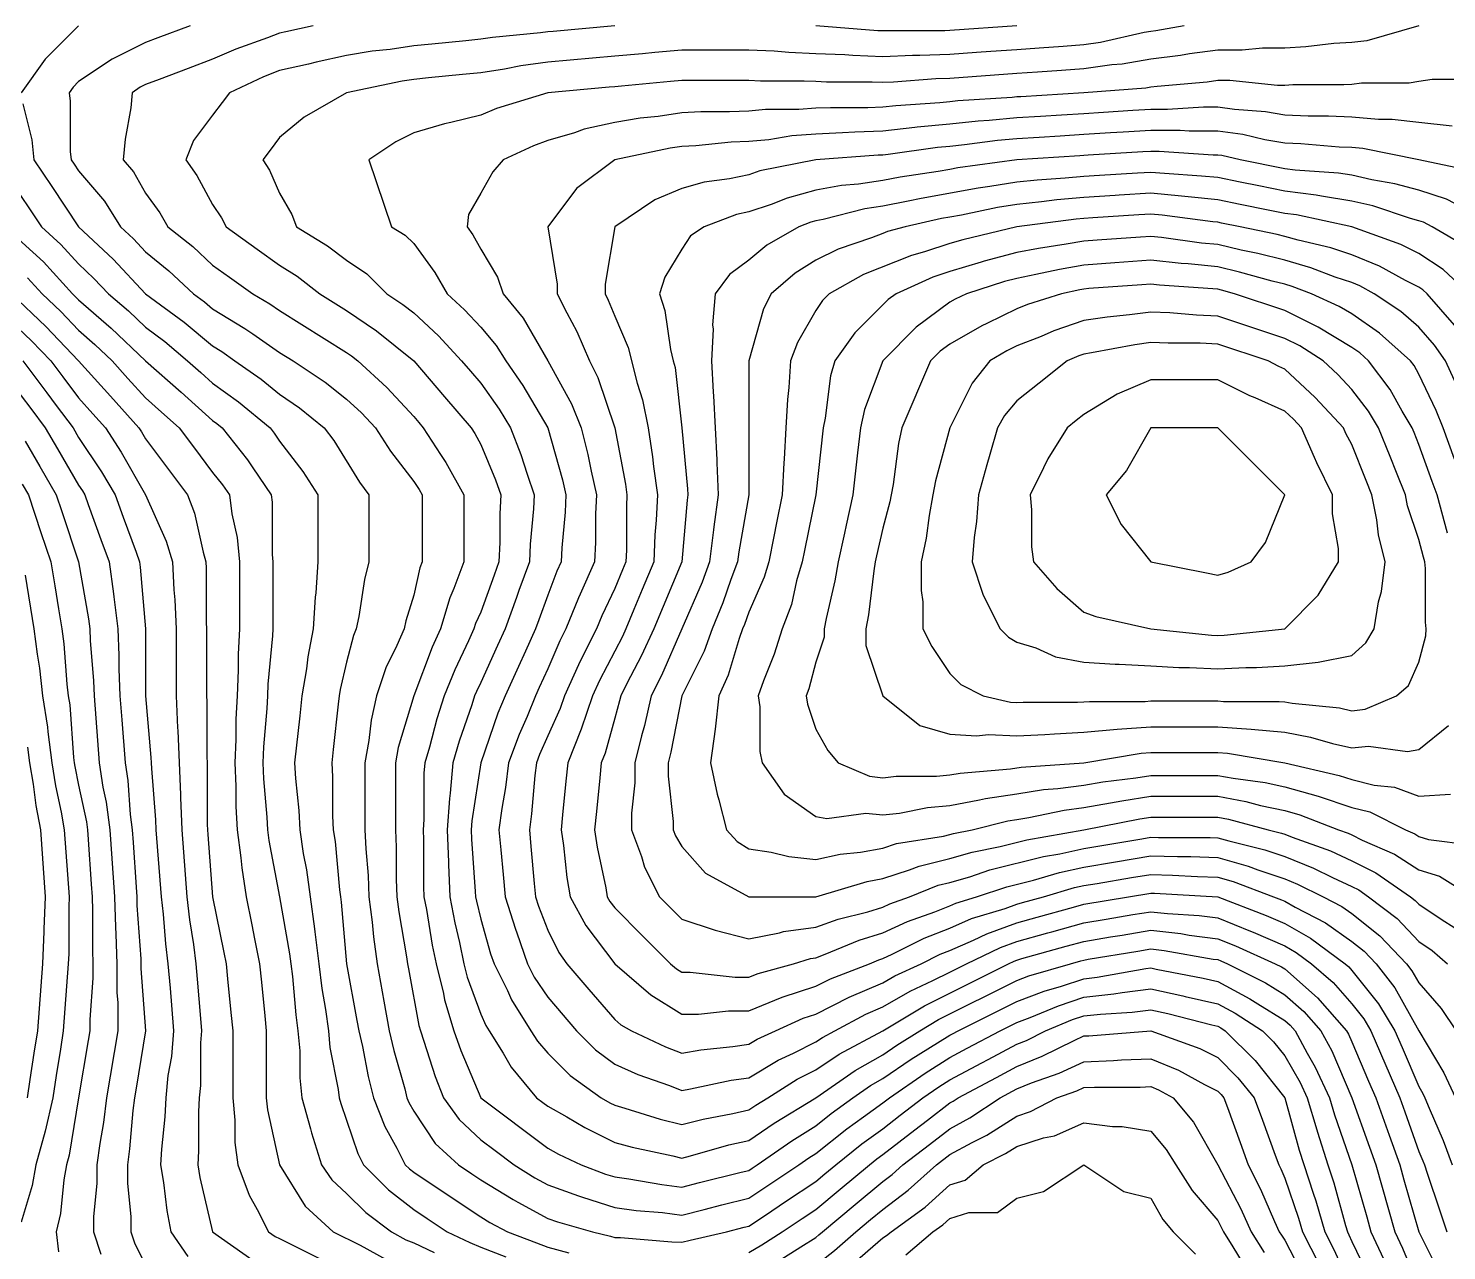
# Model space of a CAD drawing. Header units: inches. Extents: x 794995 to 811195, y 2485918 to 2508058.
# Drawn here: x 807723 to 808358, y 2498300 to 2498847 of the extents above; entities that cross this region are included whole.
import ezdxf

# ---------------------------------------------------------------- set-up
doc = ezdxf.new("R2010")
doc.units = ezdxf.units.IN
doc.header["$MEASUREMENT"] = 0
doc.layers.add('contour', color=7, linetype='Continuous')

msp = doc.modelspace()

# ---------------------------------------------------------------- linework, layer by layer
at = {"layer": 'contour'}
for points in [[(807745.16, 2498848.36), (807730.16, 2498833.36), (807719.45, 2498818.36)], [(807795.16, 2498848.36), (807780.61, 2498842.91), (807775.16, 2498840.86), (807760.16, 2498833.36), (807745.16, 2498823.36), (807742.66, 2498820.86), (807740.87, 2498818.36), (807741.41, 2498814.61), (807741.41, 2498792.11), (807741.83, 2498788.36), (807743.16, 2498786.36), (807745.16, 2498783.36), (807756.7, 2498769.9), (807763.91, 2498758.36), (807769.7, 2498752.91), (807775.16, 2498747.11), (807785.5, 2498738.71), (807796.59, 2498728.36), (807801.52, 2498724.72), (807805.16, 2498721.69), (807819.64, 2498712.84), (807823.16, 2498710.36), (807835.16, 2498702.11), (807841.16, 2498698.36), (807855.56, 2498688.76), (807865.16, 2498681.22), (807871.83, 2498675.03), (807878.02, 2498668.36), (807884.72, 2498657.93), (807895.16, 2498644.36), (807897.56, 2498640.76), (807898.91, 2498638.36), (807898.91, 2498608.36), (807897.89, 2498605.63), (807895.16, 2498593.36), (807891.63, 2498581.89), (807890.87, 2498578.36), (807887.66, 2498570.86), (807882.66, 2498560.86), (807878.49, 2498548.36), (807876.07, 2498537.45), (807875.16, 2498528.36), (807873.34, 2498518.36), (807873.34, 2498488.36), (807873.73, 2498479.79), (807874.76, 2498467.96), (807875.16, 2498458.36), (807876.59, 2498446.93), (807877.16, 2498440.36), (807878.79, 2498428.36), (807881.83, 2498411.7), (807884.25, 2498398.36), (807886.27, 2498389.47), (807891.16, 2498372.36), (807892.16, 2498368.36), (807893.02, 2498366.22), (807895.16, 2498362.36), (807904.76, 2498347.96), (807915.16, 2498338.36), (807921.16, 2498334.36), (807925.16, 2498331.69), (807939.64, 2498322.84), (807941.83, 2498321.7), (807955.16, 2498314.36), (807959.6, 2498312.81), (807975.16, 2498308.36), (807983.22, 2498306.43), (807985.16, 2498305.86), (807987.77, 2498305.75), (808010.71, 2498303.92), (808015.16, 2498303.75), (808018.91, 2498304.61), (808035.16, 2498308.36), (808043.16, 2498310.36), (808045.16, 2498310.86), (808052.66, 2498315.86), (808061.66, 2498321.86), (808075.16, 2498330.86), (808079.25, 2498334.27), (808084.16, 2498338.36), (808095.83, 2498347.69), (808105.16, 2498354.51), (808112.98, 2498360.54), (808123.16, 2498368.36), (808130.26, 2498373.26), (808135.16, 2498376.36), (808149.51, 2498384.01), (808152.3, 2498385.5), (808165.16, 2498392.36), (808169.45, 2498394.08), (808178.02, 2498398.36), (808190.16, 2498403.36), (808195.16, 2498405.03), (808202.66, 2498405.86), (808216.83, 2498406.69), (808225.16, 2498407.74), (808232.85, 2498406.05), (808252.55, 2498400.97), (808255.16, 2498400.36), (808256.46, 2498399.67), (808258.49, 2498398.36), (808271.83, 2498385.03), (808285.16, 2498368.36), (808291.64, 2498344.85), (808297.79, 2498325.73), (808299.01, 2498322.21), (808303.16, 2498308.36), (808307.16, 2498300.36), (808315.16, 2498282.65)], [(807850.16, 2498848.36), (807837.89, 2498845.63), (807835.16, 2498845.03), (807829.7, 2498842.91), (807815.59, 2498837.93), (807805.16, 2498833.36), (807794.25, 2498829.27), (807781.16, 2498824.36), (807775.16, 2498822.11), (807772.66, 2498820.86), (807769.16, 2498818.36), (807768.49, 2498811.69), (807765.93, 2498797.59), (807765.16, 2498788.36), (807769.7, 2498782.91), (807775.16, 2498773.36), (807781.47, 2498764.68), (807785.16, 2498758.36), (807796.27, 2498749.47), (807805.16, 2498741.22), (807812.66, 2498735.86), (807823.16, 2498728.36), (807830.71, 2498723.92), (807835.16, 2498720.86), (807855.16, 2498708.36), (807865.16, 2498702.11), (807867.38, 2498700.58), (807870.16, 2498698.36), (807883.16, 2498686.36), (807895.16, 2498673.36), (807897.47, 2498670.67), (807899.45, 2498668.36), (807907.16, 2498656.36), (807909.56, 2498652.76), (807917.66, 2498638.36), (807917.66, 2498608.36), (807913.16, 2498596.36), (807911.31, 2498592.21), (807907.16, 2498578.36), (807903.44, 2498570.09), (807895.16, 2498548.36), (807888.24, 2498525.28), (807886.98, 2498518.36), (807886.98, 2498488.36), (807887.33, 2498480.54), (807887.33, 2498466.19), (807887.66, 2498458.36), (807888.49, 2498451.69), (807892, 2498431.52), (807892.43, 2498428.36), (807892.85, 2498426.05), (807897.47, 2498400.67), (807898.16, 2498398.36), (807899.77, 2498393.75), (807904.76, 2498377.96), (807908.49, 2498368.36), (807915.48, 2498358.68), (807925.16, 2498349.61), (807931.59, 2498344.79), (807940.16, 2498338.36), (807949.35, 2498332.56), (807955.16, 2498329.36), (807969.01, 2498324.51), (807970.68, 2498323.88), (807985.16, 2498319.27), (807994.76, 2498317.96), (808006.59, 2498316.93), (808015.16, 2498315.86), (808025.16, 2498318.36), (808033.16, 2498320.36), (808045.16, 2498323.36), (808054.16, 2498329.36), (808067.66, 2498338.36), (808072.08, 2498341.44), (808075.16, 2498343.36), (808089.11, 2498354.41), (808096.59, 2498359.79), (808105.16, 2498366.05), (808108.16, 2498368.36), (808124.14, 2498379.38), (808135.16, 2498386.36), (808142.98, 2498390.54), (808157.66, 2498398.36), (808165.16, 2498402.11), (808171.16, 2498404.36), (808183.91, 2498409.61), (808195.16, 2498413.36), (808208.66, 2498414.86), (808212.3, 2498415.5), (808225.16, 2498417.11), (808239.56, 2498413.96), (808240.56, 2498413.77), (808255.16, 2498410.36), (808262.98, 2498406.19), (808275.16, 2498398.36), (808280.16, 2498393.36), (808285.16, 2498387.11), (808291.98, 2498375.18), (808295.16, 2498368.36), (808299.44, 2498354.08), (808299.75, 2498352.96), (808304.45, 2498338.36), (808307.05, 2498330.25), (808312.3, 2498311.22), (808313.16, 2498308.36), (808313.83, 2498307.03), (808315.16, 2498304.08), (808323.53, 2498286.73)], [(807985.16, 2498848.36), (807957.66, 2498845.86), (807955.16, 2498845.63), (807952, 2498845.2), (807930.38, 2498843.14), (807925.16, 2498842.36), (807918.49, 2498841.69), (807903.34, 2498840.18), (807895.16, 2498839.36), (807884.57, 2498837.77), (807876.59, 2498836.93), (807865.16, 2498835.03), (807851.52, 2498832), (807848.02, 2498831.22), (807835.16, 2498828.36), (807827.96, 2498825.56), (807812.66, 2498818.36), (807809.45, 2498814.08), (807805.16, 2498808.36), (807796.59, 2498796.93), (807793.16, 2498788.36), (807798.1, 2498781.3), (807805.16, 2498768.36), (807809.16, 2498762.36), (807811.16, 2498758.36), (807825.16, 2498748.36), (807835.16, 2498741.22), (807842.98, 2498736.19), (807853.16, 2498728.36), (807865.16, 2498720.86), (807878.49, 2498711.7), (807895.16, 2498698.36), (807909.01, 2498682.21), (807920.87, 2498668.36), (807922.55, 2498665.75), (807925.16, 2498660.86), (807931.83, 2498645.03), (807934.16, 2498638.36), (807933.73, 2498629.79), (807933.73, 2498616.93), (807933.34, 2498608.36), (807931.16, 2498602.36), (807925.16, 2498585.86), (807922.85, 2498580.67), (807922.16, 2498578.36), (807919.7, 2498572.91), (807913.55, 2498559.97), (807908.79, 2498548.36), (807905.5, 2498538.02), (807902.22, 2498525.42), (807900.16, 2498518.36), (807899.77, 2498513.75), (807899.77, 2498492.98), (807899.45, 2498488.36), (807899.6, 2498483.92), (807899.6, 2498462.81), (807899.77, 2498458.36), (807900.87, 2498452.65), (807903.44, 2498436.64), (807905.16, 2498428.36), (807908.49, 2498415.03), (807909.01, 2498412.21), (807913.16, 2498398.36), (807916.27, 2498389.47), (807925.16, 2498368.36), (807955.16, 2498345.86), (807959.96, 2498343.16), (807970.16, 2498338.36), (807981.02, 2498334.22), (807985.16, 2498332.91), (807991.47, 2498332.05), (808006.27, 2498329.47), (808015.16, 2498328.36), (808023.16, 2498330.36), (808041.83, 2498335.03), (808045.16, 2498335.86), (808046.66, 2498336.86), (808048.91, 2498338.36), (808064.39, 2498349.13), (808075.16, 2498355.86), (808082.14, 2498361.38), (808091.83, 2498368.36), (808099.7, 2498373.82), (808105.16, 2498376.93), (808117.92, 2498385.6), (808129.7, 2498392.91), (808135.16, 2498396.36), (808136.46, 2498397.06), (808138.91, 2498398.36), (808165.16, 2498411.49), (808177.43, 2498416.09), (808185.16, 2498418.36), (808195.16, 2498421.69), (808201.16, 2498422.36), (808223.02, 2498426.22), (808225.16, 2498426.49), (808227.56, 2498425.96), (808248.67, 2498421.87), (808255.16, 2498420.36), (808269.51, 2498412.71), (808273.16, 2498410.36), (808285.16, 2498402.98), (808287.61, 2498400.81), (808289.77, 2498398.36), (808295.16, 2498388.36), (808298.79, 2498382), (808305.16, 2498368.36), (808307.47, 2498360.67), (808315.16, 2498338.36), (808321.83, 2498315.03), (808323.73, 2498308.36), (808330.53, 2498293.73)], [(808240.16, 2498848.36), (808227.38, 2498846.14), (808225.16, 2498845.86), (808222.16, 2498845.36), (808202.66, 2498840.86), (808195.16, 2498839.79), (808185.93, 2498839.13), (808175.16, 2498838.36), (808165.16, 2498837.65), (808153.62, 2498836.82), (808147.16, 2498836.36), (808135.16, 2498835.5), (808121.83, 2498835.03), (808118.49, 2498835.03), (808105.16, 2498834.51), (808091.83, 2498835.03), (808088.2, 2498835.32), (808075.16, 2498835.86), (808063.16, 2498836.36), (808056.59, 2498836.93), (808045.16, 2498837.45), (808015.16, 2498837.45), (808003.16, 2498836.36), (807997.66, 2498835.86), (807985.16, 2498834.72), (807955.16, 2498832), (807943.16, 2498830.36), (807935.75, 2498828.95), (807925.16, 2498827.36), (807916.98, 2498826.54), (807901.83, 2498825.03), (807895.16, 2498824.36), (807889.94, 2498823.58), (807865.16, 2498818.36), (807846.07, 2498807.45), (807835.16, 2498798.36), (807830.87, 2498792.65), (807827.66, 2498788.36), (807830.54, 2498783.75), (807835.16, 2498773.36), (807840.61, 2498763.82), (807842.66, 2498758.36), (807856.59, 2498749.79), (807865.16, 2498743.36), (807874.16, 2498737.36), (807883.16, 2498728.36), (807890.36, 2498723.56), (807895.16, 2498719.79), (807906.27, 2498709.47), (807916.59, 2498698.36), (807920.54, 2498693.75), (807925.16, 2498688.36), (807933.44, 2498676.64), (807938.49, 2498668.36), (807943.16, 2498656.36), (807945.93, 2498647.59), (807949.16, 2498638.36), (807948.84, 2498632.05), (807947.33, 2498616.19), (807946.98, 2498608.36), (807942.3, 2498595.5), (807941.16, 2498592.36), (807936.07, 2498578.36), (807932.66, 2498570.86), (807925.16, 2498554.36), (807923.22, 2498550.3), (807922.43, 2498548.36), (807921.16, 2498544.36), (807915.48, 2498528.04), (807912.66, 2498518.36), (807911.52, 2498504.72), (807911.16, 2498502.36), (807910.16, 2498488.36), (807910.68, 2498473.88), (807910.76, 2498472.76), (807911.31, 2498458.36), (807913.55, 2498446.75), (807915.69, 2498437.84), (807917.66, 2498428.36), (807919.16, 2498422.36), (807925.16, 2498405.86), (807927.47, 2498400.67), (807928.91, 2498398.36), (807935.16, 2498388.36), (807938.79, 2498382), (807950.16, 2498368.36), (807953.02, 2498366.22), (807955.16, 2498364.61), (807963.73, 2498359.79), (807971.83, 2498355.03), (807985.16, 2498348.36), (807992.98, 2498346.19), (808011.16, 2498342.36), (808015.16, 2498341.36), (808019.16, 2498342.36), (808036.27, 2498347.25), (808045.16, 2498349.27), (808056.51, 2498357.01), (808075.16, 2498368.36), (808092.89, 2498380.63), (808105.16, 2498387.65), (808111.54, 2498391.98), (808121.83, 2498398.36), (808130.16, 2498403.36), (808165.16, 2498420.86), (808170.61, 2498422.91), (808189.16, 2498428.36), (808193.86, 2498429.67), (808195.16, 2498430.03), (808197.16, 2498430.36), (808219.44, 2498434.08), (808225.16, 2498435.03), (808231.16, 2498434.36), (808253.02, 2498430.5), (808255.16, 2498430.24), (808256.49, 2498429.69), (808259.45, 2498428.36), (808276.59, 2498419.79), (808285.16, 2498414.51), (808293.73, 2498406.93), (808301.31, 2498398.36), (808306.16, 2498389.36), (808315.16, 2498368.36), (808323.05, 2498346.26), (808325.87, 2498338.36), (808334.45, 2498308.36), (808337.84, 2498301.04), (808345.16, 2498283.36)], [(808345.16, 2498848.36), (808321.83, 2498841.69), (808315.16, 2498840.86), (808307.16, 2498840.36), (808294.63, 2498838.89), (808285.16, 2498838.36), (808275.16, 2498838.36), (808266.07, 2498837.45), (808255.16, 2498837.45), (808242.53, 2498835.73), (808238.49, 2498835.03), (808225.16, 2498833.36), (808212.3, 2498831.22), (808207.66, 2498830.86), (808195.16, 2498829.08), (808185.16, 2498828.36), (808174.39, 2498827.59), (808165.16, 2498826.93), (808135.16, 2498824.79), (808128.95, 2498824.57), (808109.96, 2498823.16), (808105.16, 2498822.98), (808100.36, 2498823.16), (808079.96, 2498823.16), (808075.16, 2498823.36), (808069.94, 2498823.58), (808050.38, 2498823.58), (808045.16, 2498823.82), (808015.16, 2498823.82), (808010.16, 2498823.36), (807988.16, 2498821.36), (807985.16, 2498821.09), (807982.66, 2498820.86), (807955.16, 2498818.36), (807932.22, 2498811.3), (807925.16, 2498808.36), (807911.83, 2498805.03), (807909.01, 2498804.51), (807895.16, 2498800.36), (807887.16, 2498796.36), (807875.16, 2498788.36), (807885.16, 2498758.36), (807891.41, 2498754.61), (807895.16, 2498750.86), (807904.63, 2498737.84), (807910.16, 2498728.36), (807917.96, 2498721.16), (807925.16, 2498713.36), (807932.08, 2498705.28), (807936.41, 2498698.36), (807944.05, 2498687.25), (807955.16, 2498668.36), (807961.83, 2498645.03), (807963.34, 2498638.36), (807962.98, 2498630.54), (807961.47, 2498614.68), (807961.16, 2498608.36), (807959.3, 2498604.22), (807955.16, 2498593.36), (807951.16, 2498582.36), (807949.7, 2498578.36), (807945.16, 2498568.36), (807942.03, 2498561.49), (807936.07, 2498548.36), (807932.9, 2498540.62), (807925.16, 2498518.36), (807921.16, 2498492.36), (807920.87, 2498488.36), (807921.02, 2498484.22), (807922.76, 2498460.76), (807922.85, 2498458.36), (807923.22, 2498456.43), (807925.16, 2498448.36), (807929.6, 2498432.81), (807931.16, 2498428.36), (807937.16, 2498416.36), (807939.01, 2498412.21), (807947.66, 2498398.36), (807950.54, 2498393.75), (807955.16, 2498388.36), (807965.16, 2498378.36), (807979.16, 2498368.36), (807982.94, 2498366.14), (807985.16, 2498365.03), (807989.77, 2498363.75), (808005.56, 2498358.76), (808015.16, 2498356.36), (808024.76, 2498358.76), (808038.1, 2498361.3), (808045.16, 2498362.91), (808048.4, 2498365.12), (808053.73, 2498368.36), (808066.83, 2498376.69), (808075.16, 2498380.86), (808085.66, 2498387.86), (808105.16, 2498398.36), (808123.91, 2498409.61), (808135.16, 2498415.24), (808161.41, 2498428.36), (808163.93, 2498429.59), (808165.16, 2498430.03), (808167.47, 2498430.67), (808187.33, 2498436.19), (808195.16, 2498438.36), (808207.16, 2498440.36), (808212.3, 2498441.22), (808225.16, 2498443.36), (808238.66, 2498441.86), (808242.3, 2498441.22), (808255.16, 2498439.61), (808263.16, 2498436.36), (808280.87, 2498428.36), (808283.73, 2498426.93), (808285.16, 2498426.05), (808299.85, 2498413.06), (808312.85, 2498398.36), (808313.66, 2498396.86), (808315.16, 2498393.36), (808322.66, 2498375.86), (808325.87, 2498368.36), (808331.83, 2498351.7), (808336.59, 2498338.36), (808338.49, 2498331.69), (808345.16, 2498308.36), (808355.16, 2498288.36)], [(808165.16, 2498848.36), (808135.16, 2498846.22), (808132.94, 2498846.14), (808107.38, 2498846.14), (808105.16, 2498846.05), (808102.94, 2498846.14), (808075.16, 2498848.36)], [(808369.16, 2498824.36), (808351.16, 2498824.36), (808345.16, 2498823.36), (808340.87, 2498822.65), (808319.45, 2498822.65), (808315.16, 2498822.11), (808311.63, 2498821.89), (808288.69, 2498821.89), (808285.16, 2498821.69), (808281.83, 2498821.69), (808260.61, 2498823.82), (808255.16, 2498823.82), (808250.36, 2498823.16), (808228.02, 2498821.22), (808225.16, 2498820.86), (808223.02, 2498820.5), (808195.16, 2498818.36), (808166.92, 2498816.6), (808165.16, 2498816.49), (808163.09, 2498816.29), (808138.8, 2498814.72), (808135.16, 2498814.36), (808130.71, 2498813.92), (808110.97, 2498812.56), (808105.16, 2498811.93), (808098.49, 2498811.69), (808081.83, 2498811.69), (808075.16, 2498811.44), (808067.66, 2498810.86), (808052.66, 2498810.86), (808045.16, 2498810.18), (808036.59, 2498809.79), (808023.73, 2498809.79), (808015.16, 2498809.36), (808004.57, 2498807.77), (807996.59, 2498806.93), (807985.16, 2498805.03), (807971.52, 2498802), (807967.16, 2498800.36), (807955.16, 2498796.93), (807948.84, 2498794.68), (807935.16, 2498788.36), (807930.61, 2498782.91), (807925.16, 2498773.36), (807919.7, 2498763.82), (807919.16, 2498758.36), (807921.63, 2498754.83), (807925.16, 2498748.36), (807932.66, 2498735.86), (807935.16, 2498728.36), (807944.25, 2498717.45), (807955.16, 2498698.36), (807965.87, 2498679.08), (807970.16, 2498668.36), (807973.16, 2498656.36), (807974.57, 2498648.95), (807976.98, 2498638.36), (807976.59, 2498629.79), (807976.59, 2498616.93), (807976.16, 2498608.36), (807969.64, 2498593.88), (807969.01, 2498592.21), (807963.34, 2498578.36), (807960.61, 2498572.91), (807955.16, 2498560.36), (807951.41, 2498552.11), (807949.7, 2498548.36), (807945.93, 2498539.13), (807942.43, 2498531.09), (807937.66, 2498518.36), (807936.27, 2498507.25), (807934.63, 2498497.84), (807933.34, 2498488.36), (807934.16, 2498479.36), (807935.16, 2498468.36), (807936.07, 2498458.36), (807940.68, 2498443.88), (807941.31, 2498442.21), (807946.16, 2498428.36), (807949.16, 2498422.36), (807955.16, 2498413.36), (807968.02, 2498398.36), (807976.59, 2498389.79), (807985.16, 2498383.36), (807995.59, 2498378.8), (808009.7, 2498373.82), (808015.16, 2498371.69), (808019.16, 2498372.36), (808037.33, 2498376.19), (808045.16, 2498377.36), (808058.28, 2498385.24), (808065.16, 2498388.36), (808075.16, 2498393.36), (808078.16, 2498395.36), (808083.73, 2498398.36), (808097.66, 2498405.86), (808105.16, 2498409.08), (808117.43, 2498416.09), (808127.66, 2498420.86), (808135.16, 2498424.61), (808142.66, 2498428.36), (808157.81, 2498435.71), (808165.16, 2498438.36), (808179.01, 2498442.21), (808180.81, 2498442.71), (808195.16, 2498446.69), (808205.16, 2498448.36), (808217.16, 2498450.36), (808225.16, 2498451.69), (808232.66, 2498450.86), (808246.83, 2498450.03), (808255.16, 2498448.99), (808269.83, 2498443.03), (808271.04, 2498442.48), (808285.16, 2498436.36), (808290.27, 2498433.47), (808297.16, 2498428.36), (808306.79, 2498419.99), (808315.16, 2498410.36), (808320.49, 2498403.69), (808323.73, 2498398.36), (808336.59, 2498368.36), (808338.84, 2498362.05), (808345.16, 2498344.36), (808346.98, 2498340.18), (808347.66, 2498338.36), (808348.91, 2498334.61), (808354.53, 2498317.74), (808357.66, 2498308.36)], [(807720.16, 2498813.36), (807724.16, 2498797.36), (807725.16, 2498788.36), (807733.16, 2498776.36), (807745.16, 2498758.36), (807760.61, 2498743.82), (807775.16, 2498728.36), (807792.43, 2498715.63), (807805.16, 2498705.03), (807809.3, 2498702.5), (807815.16, 2498698.36), (807826.88, 2498690.09), (807835.16, 2498683.36), (807844.05, 2498677.25), (807855.16, 2498668.36), (807859.44, 2498662.65), (807870.87, 2498644.08), (807875.16, 2498638.36), (807875.16, 2498608.36), (807873.16, 2498600.36), (807870.61, 2498583.82), (807869.45, 2498578.36), (807868.16, 2498575.36), (807865.16, 2498563.36), (807862.3, 2498551.22), (807861.83, 2498548.36), (807861.41, 2498544.61), (807859.16, 2498524.36), (807858.49, 2498518.36), (807858.84, 2498512.05), (807858.84, 2498494.68), (807859.16, 2498488.36), (807859.94, 2498483.14), (807862, 2498461.52), (807862.43, 2498458.36), (807862.76, 2498455.96), (807865.16, 2498428.36), (807869.77, 2498402.98), (807870.61, 2498398.36), (807872.22, 2498391.3), (807874.76, 2498377.96), (807877.16, 2498368.36), (807882.3, 2498355.5), (807887.66, 2498345.86), (807891.41, 2498338.36), (807893.28, 2498336.49), (807895.16, 2498335.03), (807905.16, 2498328.36), (807925.16, 2498315.03), (807929.3, 2498312.5), (807937.16, 2498308.36), (807950.16, 2498303.36), (807955.16, 2498301.44), (807964.63, 2498298.89)], [(808360.16, 2498803.36), (808345.16, 2498805.03), (808333.16, 2498806.36), (808327.16, 2498806.36), (808315.16, 2498807.45), (808304.72, 2498807.93), (808295.59, 2498807.93), (808285.16, 2498808.36), (808276.59, 2498809.79), (808262.66, 2498810.86), (808255.16, 2498811.93), (808248.73, 2498811.93), (808232.66, 2498810.86), (808225.16, 2498810.86), (808217.16, 2498810.36), (808203.98, 2498809.54), (808195.16, 2498808.99), (808185.16, 2498808.36), (808175.75, 2498807.77), (808165.16, 2498807.11), (808152.74, 2498805.95), (808147.89, 2498805.63), (808135.16, 2498804.36), (808120.61, 2498802.91), (808119.56, 2498802.76), (808105.16, 2498801.22), (808092.74, 2498800.77), (808087.16, 2498800.36), (808075.16, 2498799.9), (808064.45, 2498799.08), (808054.16, 2498797.36), (808045.16, 2498796.54), (808037.33, 2498796.19), (808021.47, 2498794.68), (808015.16, 2498794.36), (808009.94, 2498793.58), (807985.16, 2498788.36), (807968.02, 2498775.5), (807955.16, 2498758.36), (807959.45, 2498732.65), (807959.45, 2498728.36), (807963.73, 2498719.79), (807968.2, 2498711.4), (807973.91, 2498698.36), (807977.66, 2498690.86), (807985.16, 2498668.36), (807989.96, 2498643.16), (807990.61, 2498638.36), (807990.38, 2498633.14), (807990.38, 2498613.58), (807990.16, 2498608.36), (807988.69, 2498604.83), (807985.16, 2498596.36), (807979.35, 2498584.17), (807976.98, 2498578.36), (807969.7, 2498563.82), (807969.01, 2498562.21), (807962.66, 2498548.36), (807960.78, 2498542.74), (807955.16, 2498530.36), (807951.52, 2498522), (807950.16, 2498518.36), (807949.44, 2498512.65), (807947.96, 2498495.56), (807946.98, 2498488.36), (807947.66, 2498480.86), (807949.16, 2498464.36), (807949.7, 2498458.36), (807951.02, 2498454.22), (807955.16, 2498443.36), (807960.16, 2498433.36), (807963.73, 2498428.36), (807973.62, 2498416.82), (807985.16, 2498403.36), (807987.89, 2498401.09), (807992.66, 2498398.36), (808007.96, 2498391.16), (808015.16, 2498388.36), (808023.73, 2498389.79), (808038.1, 2498391.3), (808045.16, 2498392.36), (808048.91, 2498394.61), (808057.16, 2498398.36), (808069.53, 2498403.99), (808075.16, 2498405.86), (808090.16, 2498413.36), (808105.16, 2498419.79), (808110.61, 2498422.91), (808122.3, 2498428.36), (808130.87, 2498432.65), (808135.16, 2498434.36), (808145.75, 2498438.95), (808151.69, 2498441.83), (808165.16, 2498446.69), (808174.29, 2498449.23), (808190.54, 2498453.75), (808195.16, 2498455.03), (808215.16, 2498458.36), (808225.16, 2498460.03), (808226.78, 2498459.98), (808255.16, 2498458.36), (808276.79, 2498449.99), (808285.16, 2498446.36), (808296.65, 2498439.85), (808312.16, 2498428.36), (808313.76, 2498426.97), (808315.16, 2498425.36), (808327.16, 2498410.36), (808334.45, 2498398.36), (808337.66, 2498390.86), (808345.16, 2498373.36), (808347.03, 2498370.24), (808347.89, 2498368.36), (808349.77, 2498363.75), (808356.07, 2498349.27), (808360.16, 2498338.36)], [(808369.94, 2498783.14), (808345.16, 2498788.36), (808320.16, 2498793.36), (808315.16, 2498793.82), (808309.44, 2498794.08), (808292.36, 2498795.56), (808285.16, 2498795.86), (808276.16, 2498797.36), (808266.41, 2498799.61), (808255.16, 2498801.22), (808242.3, 2498801.22), (808238.28, 2498801.49), (808225.16, 2498801.49), (808212.81, 2498800.71), (808207.16, 2498800.36), (808195.16, 2498799.61), (808184.57, 2498798.95), (808175.16, 2498798.36), (808165.16, 2498797.74), (808156.59, 2498796.93), (808141.83, 2498795.03), (808135.16, 2498794.36), (808129.7, 2498793.82), (808107.56, 2498790.76), (808105.16, 2498790.5), (808103.09, 2498790.43), (808075.16, 2498788.36), (808050.16, 2498783.36), (808045.16, 2498781.69), (808036.59, 2498779.79), (808025.16, 2498778.36), (808015.16, 2498775.5), (808003.16, 2498770.36), (807985.16, 2498758.36), (807980.87, 2498732.65), (807980.87, 2498728.36), (807982.3, 2498725.5), (807985.16, 2498718.36), (807991.16, 2498704.36), (807995.16, 2498688.36), (807997.66, 2498680.86), (808000.16, 2498668.36), (808002.12, 2498655.32), (808002.53, 2498650.99), (808004.25, 2498638.36), (808003.73, 2498626.93), (808003.16, 2498620.36), (808002.66, 2498608.36), (807997.51, 2498596.01), (807993.73, 2498586.93), (807990.16, 2498578.36), (807988.59, 2498574.93), (807985.16, 2498568.36), (807978.3, 2498555.22), (807975.16, 2498548.36), (807970.16, 2498533.36), (807964.16, 2498518.36), (807963.34, 2498510.18), (807961.83, 2498495.03), (807961.16, 2498488.36), (807962.22, 2498481.3), (807963.73, 2498466.93), (807965.16, 2498458.36), (807972.3, 2498445.5), (807985.16, 2498428.36), (808001.31, 2498414.51), (808015.16, 2498405.86), (808022.66, 2498405.86), (808036.16, 2498407.36), (808045.16, 2498407.36), (808060.16, 2498413.36), (808075.16, 2498418.36), (808081.83, 2498421.69), (808099.16, 2498428.36), (808103.39, 2498430.13), (808105.16, 2498430.67), (808109.45, 2498432.65), (808123.73, 2498439.79), (808135.16, 2498444.36), (808144.93, 2498448.59), (808159.94, 2498453.14), (808165.16, 2498455.03), (808167.77, 2498455.75), (808177.16, 2498458.36), (808191.07, 2498462.45), (808195.16, 2498463.36), (808201.16, 2498464.36), (808216.59, 2498466.93), (808225.16, 2498468.36), (808234.89, 2498468.09), (808246.07, 2498467.45), (808255.16, 2498467.19), (808261.98, 2498465.18), (808280.16, 2498458.36), (808283.76, 2498456.97), (808285.16, 2498456.36), (808289.77, 2498453.75), (808303.45, 2498446.65), (808315.16, 2498438.36), (808320.74, 2498433.94), (808326.07, 2498428.36), (808334.39, 2498417.59), (808345.16, 2498398.36), (808356.41, 2498379.61), (808361.52, 2498368.36)], [(808368.49, 2498765.03), (808357.57, 2498770.77), (808345.16, 2498774.72), (808334.45, 2498777.65), (808324.16, 2498779.36), (808315.16, 2498781.44), (808309.16, 2498782.36), (808289.77, 2498783.75), (808285.16, 2498784.36), (808265.16, 2498788.36), (808257.03, 2498790.24), (808255.16, 2498790.5), (808253.02, 2498790.5), (808228.91, 2498792.11), (808225.16, 2498792.11), (808221.63, 2498791.89), (808197.16, 2498790.36), (808195.16, 2498790.24), (808193.39, 2498790.13), (808165.16, 2498788.36), (808138.8, 2498784.72), (808135.16, 2498784.08), (808129.94, 2498783.14), (808112.9, 2498780.62), (808105.16, 2498779.13), (808094.25, 2498777.45), (808086.7, 2498776.82), (808075.16, 2498774.72), (808062.3, 2498771.22), (808055.16, 2498768.36), (808045.16, 2498765.03), (808039.7, 2498763.82), (808025.16, 2498758.36), (808019.16, 2498754.36), (808015.16, 2498748.36), (808007.66, 2498735.86), (808005.16, 2498728.36), (808007.66, 2498720.86), (808010.16, 2498703.36), (808011.41, 2498698.36), (808012.16, 2498695.36), (808015.16, 2498668.36), (808017.77, 2498640.97), (808017.89, 2498638.36), (808017.56, 2498635.96), (808015.16, 2498608.36), (808002.66, 2498578.36), (807997.16, 2498566.36), (807990.61, 2498553.82), (807987.89, 2498548.36), (807987.38, 2498546.14), (807985.16, 2498538.36), (807980.87, 2498522.65), (807979.16, 2498518.36), (807978.49, 2498511.69), (807976.98, 2498496.54), (807976.16, 2498488.36), (807977.33, 2498480.54), (807981.16, 2498462.36), (807981.83, 2498458.36), (807983.02, 2498456.22), (807985.16, 2498453.36), (807997.66, 2498440.86), (808010.16, 2498428.36), (808012.85, 2498426.05), (808015.16, 2498424.61), (808018.91, 2498424.61), (808039.16, 2498422.36), (808045.16, 2498422.36), (808049.45, 2498424.08), (808065.16, 2498428.36), (808072.76, 2498430.76), (808075.16, 2498431.09), (808079.45, 2498432.65), (808094.57, 2498438.95), (808105.16, 2498442.21), (808116.21, 2498447.31), (808128.49, 2498451.69), (808135.16, 2498454.36), (808137.95, 2498455.57), (808147.16, 2498458.36), (808160.66, 2498462.86), (808172.66, 2498465.86), (808184.25, 2498469.27), (808195.16, 2498471.7), (808209.44, 2498474.08), (808225.16, 2498476.69), (808237.16, 2498476.36), (808243.16, 2498476.36), (808255.16, 2498476.01), (808268.79, 2498472), (808273.16, 2498470.36), (808285.16, 2498466.36), (808290.87, 2498464.08), (808302.3, 2498458.36), (808310.77, 2498453.97), (808315.16, 2498450.86), (808327.72, 2498440.92), (808339.7, 2498428.36), (808342.08, 2498425.28), (808345.16, 2498419.79), (808355.16, 2498408.36), (808361.83, 2498398.36)], [(808366.27, 2498749.47), (808351.16, 2498758.36), (808347.23, 2498760.43), (808345.16, 2498761.09), (808341.41, 2498762.11), (808324.53, 2498767.74), (808315.16, 2498769.9), (808301.52, 2498772), (808299.28, 2498772.48), (808285.16, 2498774.36), (808273.49, 2498776.69), (808265.16, 2498778.36), (808255.16, 2498780.36), (808247.89, 2498781.09), (808231.37, 2498782.15), (808225.16, 2498782.74), (808219.16, 2498782.36), (808202.22, 2498781.3), (808195.16, 2498780.86), (808186.88, 2498780.09), (808174.25, 2498779.27), (808165.16, 2498778.36), (808153.16, 2498776.36), (808147.89, 2498775.63), (808122.43, 2498771.09), (808116.59, 2498769.79), (808105.16, 2498767.59), (808097.16, 2498766.36), (808078.49, 2498761.69), (808075.16, 2498761.09), (808073.02, 2498760.5), (808067.66, 2498758.36), (808053.34, 2498750.18), (808045.16, 2498743.36), (808036.59, 2498736.93), (808030.16, 2498728.36), (808029.01, 2498714.51), (808029.28, 2498712.48), (808028.49, 2498698.36), (808029.28, 2498684.24), (808029.44, 2498682.65), (808030.87, 2498654.08), (808030.87, 2498652.65), (808031.52, 2498638.36), (808029.56, 2498623.96), (808029.44, 2498622.65), (808027.66, 2498608.36), (808024.25, 2498599.27), (808015.16, 2498578.36), (808006.07, 2498557.45), (808001.52, 2498548.36), (807998.49, 2498535.03), (807997.16, 2498530.36), (807994.16, 2498518.36), (807994.16, 2498509.36), (807992.66, 2498495.86), (807992.66, 2498488.36), (807997.16, 2498476.36), (807998.49, 2498471.7), (808005.16, 2498458.36), (808010.16, 2498453.36), (808015.16, 2498448.36), (808030.16, 2498443.36), (808045.16, 2498439.61), (808059.01, 2498442.21), (808060.76, 2498442.76), (808075.16, 2498444.72), (808085.16, 2498448.36), (808098.49, 2498451.69), (808105.16, 2498453.75), (808108.32, 2498455.2), (808117.16, 2498458.36), (808130.02, 2498463.5), (808135.16, 2498464.79), (808144.16, 2498467.36), (808153.16, 2498470.36), (808177.16, 2498476.36), (808184.45, 2498477.65), (808195.16, 2498480.03), (808202.3, 2498481.22), (808221.16, 2498484.36), (808225.16, 2498485.03), (808228.59, 2498484.93), (808251.73, 2498484.93), (808255.16, 2498484.83), (808260.16, 2498483.36), (808276.16, 2498479.36), (808285.16, 2498476.36), (808298.02, 2498471.22), (808306.59, 2498466.93), (808315.16, 2498462.98), (808318.24, 2498461.44), (808322.66, 2498458.36), (808335.43, 2498448.63), (808345.16, 2498438.36), (808351.16, 2498434.36), (808358.02, 2498428.36)], [(807715.16, 2498778.36), (807723.16, 2498766.36), (807728.49, 2498758.36), (807737.26, 2498750.47), (807745.16, 2498741.7), (807752.02, 2498735.22), (807758.49, 2498728.36), (807767.47, 2498720.67), (807775.16, 2498713.36), (807783.73, 2498706.93), (807793.91, 2498698.36), (807799.87, 2498693.07), (807805.16, 2498688.36), (807816.77, 2498679.97), (807830.87, 2498668.36), (807832.76, 2498665.96), (807835.16, 2498662.36), (807845.59, 2498648.8), (807852.3, 2498638.36), (807852.3, 2498608.36), (807851.31, 2498594.51), (807851.04, 2498592.48), (807850.16, 2498578.36), (807847.79, 2498565.73), (807847.16, 2498560.36), (807845.16, 2498548.36), (807844.16, 2498539.36), (807841.83, 2498518.36), (807842.22, 2498511.3), (807843.73, 2498496.93), (807844.16, 2498488.36), (807845.75, 2498477.77), (807847.16, 2498470.36), (807848.79, 2498458.36), (807850.76, 2498443.96), (807850.87, 2498442.65), (807852.66, 2498428.36), (807854.05, 2498417.25), (807855.69, 2498407.84), (807856.98, 2498398.36), (807857.66, 2498390.86), (807861.41, 2498372.11), (807861.83, 2498368.36), (807862.55, 2498365.75), (807865.16, 2498358.36), (807870.16, 2498343.36), (807872.66, 2498338.36), (807883.91, 2498327.11), (807895.16, 2498318.36), (807901.16, 2498314.36), (807910.16, 2498308.36), (807920.29, 2498303.5), (807925.16, 2498301.44), (807936.41, 2498297.11)], [(808367.66, 2498728.36), (808356.07, 2498739.27), (808345.16, 2498746.36), (808337.16, 2498750.36), (808315.16, 2498758.36), (808290.45, 2498763.66), (808285.16, 2498764.36), (808277.66, 2498765.86), (808265.16, 2498768.36), (808255.16, 2498770.36), (808241.83, 2498771.7), (808238.87, 2498772.08), (808225.16, 2498773.36), (808211.04, 2498772.48), (808209.16, 2498772.36), (808195.16, 2498771.49), (808183.16, 2498770.36), (808176.27, 2498769.47), (808165.16, 2498768.36), (808156.59, 2498766.93), (808140.38, 2498763.58), (808135.16, 2498762.65), (808131.52, 2498762), (808115.16, 2498758.36), (808107.3, 2498756.22), (808105.16, 2498755.36), (808100.16, 2498753.36), (808085.16, 2498748.36), (808075.16, 2498743.36), (808065.93, 2498737.59), (808055.16, 2498728.36), (808051.83, 2498721.69), (808045.16, 2498698.36), (808045.16, 2498638.36), (808040.71, 2498612.81), (808040.16, 2498608.36), (808037.16, 2498600.36), (808033.55, 2498589.97), (808028.79, 2498578.36), (808025.16, 2498568.36), (808015.16, 2498548.36), (808010.36, 2498523.16), (808009.16, 2498518.36), (808009.16, 2498512.36), (808011.41, 2498492.11), (808011.41, 2498488.36), (808012.43, 2498485.63), (808015.16, 2498480.86), (808025.75, 2498468.95), (808045.16, 2498458.36), (808075.16, 2498458.36), (808098.24, 2498465.28), (808105.16, 2498466.54), (808117.16, 2498470.36), (808121.44, 2498472.08), (808135.16, 2498475.5), (808145.16, 2498478.36), (808157.66, 2498480.86), (808169.66, 2498483.86), (808195.16, 2498488.36), (808220.29, 2498493.23), (808225.16, 2498493.99), (808255.16, 2498493.99), (808259.9, 2498493.1), (808277.66, 2498488.36), (808283.66, 2498486.86), (808285.16, 2498486.36), (808288.49, 2498485.03), (808305.69, 2498478.89), (808315.16, 2498474.51), (808325.93, 2498469.13), (808341.41, 2498458.36), (808343.54, 2498456.74), (808345.16, 2498455.03), (808355.16, 2498448.36), (808361.31, 2498444.51)], [(808361.16, 2498714.36), (808348.91, 2498728.36), (808346.98, 2498730.18), (808345.16, 2498731.36), (808339.16, 2498734.36), (808327.51, 2498740.71), (808315.16, 2498745.86), (808305.78, 2498748.99), (808291.16, 2498752.36), (808285.16, 2498754.08), (808281.73, 2498754.93), (808265.16, 2498758.36), (808256.83, 2498760.03), (808255.16, 2498760.36), (808252.94, 2498760.58), (808230.3, 2498763.5), (808225.16, 2498763.99), (808219.87, 2498763.66), (808199.16, 2498762.36), (808195.16, 2498762.11), (808191.73, 2498761.79), (808165.16, 2498758.36), (808140.97, 2498752.56), (808135.16, 2498750.86), (808123.91, 2498747.11), (808118.02, 2498745.5), (808096.59, 2498736.93), (808081.16, 2498728.36), (808078.16, 2498725.36), (808075.16, 2498720.86), (808066.98, 2498706.54), (808063.91, 2498698.36), (808063.16, 2498686.36), (808062.53, 2498680.99), (808061.83, 2498668.36), (808061.04, 2498654.24), (808060.87, 2498652.65), (808060.16, 2498638.36), (808057.66, 2498625.86), (808056.41, 2498619.61), (808054.16, 2498608.36), (808052.08, 2498601.44), (808045.16, 2498585.86), (808043.22, 2498580.3), (808042.43, 2498578.36), (808040.87, 2498574.08), (808035.93, 2498557.59), (808031.83, 2498548.36), (808030.16, 2498533.36), (808028.02, 2498518.36), (808031.04, 2498504.24), (808031.83, 2498501.7), (808035.16, 2498488.36), (808039.94, 2498483.14), (808045.16, 2498479.79), (808055.16, 2498478.36), (808063.16, 2498476.36), (808075.16, 2498475.03), (808086.07, 2498477.45), (808095.16, 2498478.36), (808105.16, 2498480.18), (808111.37, 2498482.15), (808132.3, 2498485.5), (808135.16, 2498486.22), (808136.83, 2498486.7), (808145.16, 2498488.36), (808161.16, 2498492.36), (808165.16, 2498492.98), (808170.61, 2498493.82), (808186.34, 2498497.19), (808195.16, 2498498.36), (808207.16, 2498500.36), (808212.19, 2498501.33), (808225.16, 2498503.36), (808255.16, 2498503.36), (808267.79, 2498500.99), (808274.25, 2498499.27), (808285.16, 2498496.93), (808291.83, 2498495.03), (808309.16, 2498488.36), (808313.58, 2498486.78), (808315.16, 2498486.05), (808319.77, 2498483.75), (808334.25, 2498477.45), (808345.16, 2498470.36), (808354.39, 2498467.59), (808369.16, 2498458.36)], [(807715.16, 2498755.63), (807729.44, 2498742.65), (807742.43, 2498728.36), (807743.83, 2498727.03), (807745.16, 2498725.63), (807759.79, 2498713), (807775.16, 2498698.36), (807791.04, 2498684.24), (807805.16, 2498671.69), (807807.09, 2498670.3), (807809.45, 2498668.36), (807820.76, 2498653.96), (807823.16, 2498650.36), (807831.41, 2498638.36), (807831.83, 2498635.03), (807831.83, 2498611.69), (807832.16, 2498608.36), (807832.16, 2498578.36), (807832, 2498575.2), (807829.94, 2498553.58), (807829.7, 2498548.36), (807829.44, 2498542.65), (807827.96, 2498525.56), (807827.66, 2498518.36), (807827.96, 2498511.16), (807829.44, 2498494.08), (807829.7, 2498488.36), (807830.36, 2498483.56), (807835.16, 2498458.36), (807839.6, 2498432.81), (807840.16, 2498428.36), (807840.87, 2498422.65), (807842.36, 2498405.56), (807843.34, 2498398.36), (807844.16, 2498389.36), (807844.16, 2498377.36), (807845.16, 2498368.36), (807849.01, 2498354.51), (807849.44, 2498352.65), (807853.91, 2498338.36), (807858.49, 2498331.69), (807865.16, 2498325.5), (807873.73, 2498316.93), (807885.16, 2498308.36), (807891.63, 2498304.83), (807895.16, 2498303.36), (807904.39, 2498299.13)], [(808362.74, 2498685.95), (808357.16, 2498698.36), (808352.22, 2498705.42), (808345.16, 2498713.36), (808337.16, 2498720.36), (808325.16, 2498728.36), (808318.69, 2498731.89), (808315.16, 2498733.36), (808307.66, 2498735.86), (808296.83, 2498740.03), (808285.16, 2498743.36), (808273.16, 2498746.36), (808265.59, 2498747.93), (808255.16, 2498750.36), (808247.89, 2498751.09), (808229.96, 2498753.56), (808225.16, 2498754.08), (808220.54, 2498753.75), (808201.16, 2498752.36), (808195.16, 2498751.93), (808187.33, 2498750.54), (808174.84, 2498748.68), (808165.16, 2498746.82), (808150.61, 2498742.91), (808149.28, 2498742.48), (808135.16, 2498738.36), (808127.66, 2498735.86), (808111.16, 2498728.36), (808107.66, 2498725.86), (808105.16, 2498723.36), (808092.66, 2498710.86), (808083.73, 2498698.36), (808081.83, 2498691.69), (808079.45, 2498672.65), (808078.49, 2498668.36), (808075.16, 2498638.36), (808070.16, 2498613.36), (808069.16, 2498608.36), (808066.59, 2498599.79), (808064.25, 2498589.27), (808060.16, 2498578.36), (808056.59, 2498566.93), (808051.83, 2498555.03), (808049.45, 2498548.36), (808050.16, 2498543.36), (808050.16, 2498523.36), (808051.16, 2498518.36), (808061.04, 2498504.24), (808075.16, 2498494.36), (808080.16, 2498493.36), (808097.66, 2498495.86), (808105.16, 2498495.03), (808112.66, 2498495.86), (808125.16, 2498498.36), (808135.16, 2498499.27), (808148.49, 2498501.7), (808151.16, 2498502.36), (808165.16, 2498504.51), (808177.16, 2498506.36), (808183.62, 2498506.82), (808195.16, 2498508.36), (808203.73, 2498509.79), (808218.49, 2498511.69), (808225.16, 2498512.74), (808255.16, 2498512.74), (808262.08, 2498511.44), (808276.34, 2498509.54), (808285.16, 2498507.65), (808300.16, 2498503.36), (808315.16, 2498498.36), (808323.16, 2498496.36), (808339.16, 2498488.36), (808343.34, 2498486.54), (808345.16, 2498485.36), (808349.45, 2498484.08), (808368.49, 2498481.69)], [(808361.16, 2498654.36), (808356.07, 2498668.36), (808352.9, 2498676.1), (808345.16, 2498692.36), (808343.02, 2498696.22), (808341.41, 2498698.36), (808327.51, 2498710.71), (808315.16, 2498719.36), (808309.53, 2498722.74), (808297.16, 2498728.36), (808288.49, 2498731.69), (808285.16, 2498732.65), (808279.44, 2498734.08), (808264.89, 2498738.09), (808255.16, 2498740.36), (808241.83, 2498741.7), (808238.71, 2498741.91), (808225.16, 2498743.36), (808209.01, 2498742.21), (808195.16, 2498741.22), (808184.25, 2498739.27), (808173.73, 2498736.93), (808165.16, 2498735.28), (808159.7, 2498733.82), (808142.66, 2498728.36), (808137.56, 2498725.96), (808135.16, 2498724.61), (808120.16, 2498713.36), (808105.16, 2498698.36), (808096.98, 2498676.54), (808095.16, 2498668.36), (808093.91, 2498657.11), (808093.16, 2498650.36), (808091.83, 2498638.36), (808088.79, 2498624.72), (808088.02, 2498621.22), (808085.16, 2498608.36), (808083.73, 2498599.79), (808079.77, 2498582.98), (808078.91, 2498578.36), (808078.91, 2498574.61), (808075.16, 2498563.36), (808072, 2498551.52), (808070.87, 2498548.36), (808071.41, 2498544.61), (808075.16, 2498533.36), (808080.61, 2498523.82), (808085.16, 2498518.36), (808099.16, 2498512.36), (808105.16, 2498511.69), (808111.16, 2498512.36), (808129.16, 2498512.36), (808135.16, 2498512.91), (808139.77, 2498513.75), (808162.43, 2498515.63), (808167.16, 2498516.36), (808195.16, 2498518.36), (808220.87, 2498522.65), (808225.16, 2498522.98), (808255.16, 2498522.98), (808259.45, 2498522.65), (808285.16, 2498518.36), (808309.53, 2498512.74), (808315.16, 2498510.86), (808325.16, 2498508.36), (808334.25, 2498507.45), (808345.16, 2498503.36), (808359.28, 2498504.24)], [(807722.3, 2498735.5), (807728.79, 2498728.36), (807737.16, 2498720.36), (807745.16, 2498712), (807752.48, 2498705.68), (807760.16, 2498698.36), (807767.26, 2498690.47), (807775.16, 2498681.7), (807782.22, 2498675.42), (807790.16, 2498668.36), (807796.59, 2498659.79), (807805.16, 2498648.36), (807809.6, 2498642.81), (807812.66, 2498638.36), (807813.73, 2498629.79), (807816.07, 2498619.27), (807817.16, 2498608.36), (807817.16, 2498578.36), (807816.59, 2498566.93), (807816.59, 2498559.79), (807816.07, 2498548.36), (807815.59, 2498537.93), (807815.59, 2498528.8), (807815.16, 2498518.36), (807815.59, 2498507.93), (807815.59, 2498498.8), (807816.07, 2498488.36), (807817.79, 2498475.73), (807818.2, 2498471.4), (807820.16, 2498458.36), (807822.66, 2498445.86), (807823.91, 2498439.61), (807826.16, 2498428.36), (807826.98, 2498420.18), (807828.49, 2498405.03), (807829.16, 2498398.36), (807829.16, 2498368.36), (807829.7, 2498362.91), (807835.16, 2498338.36), (807846.59, 2498319.79), (807859.16, 2498308.36), (807871.16, 2498302.36), (807882.81, 2498296.01)], [(807715.16, 2498728.36), (807730.49, 2498713.69), (807745.16, 2498698.36), (807759.37, 2498682.57), (807772.16, 2498668.36), (807773.34, 2498666.54), (807775.16, 2498663.36), (807785.87, 2498649.08), (807793.91, 2498638.36), (807796.98, 2498630.18), (807800.87, 2498612.65), (807802.16, 2498608.36), (807802.3, 2498605.5), (807802.3, 2498581.22), (807802.43, 2498578.36), (807802.43, 2498548.36), (807802.55, 2498545.75), (807802.55, 2498520.97), (807802.66, 2498518.36), (807802.76, 2498515.96), (807802.76, 2498490.76), (807802.85, 2498488.36), (807803.02, 2498486.22), (807805.16, 2498458.36), (807810.16, 2498433.36), (807811.16, 2498428.36), (807811.83, 2498421.69), (807813.34, 2498406.54), (807814.16, 2498398.36), (807814.16, 2498368.36), (807815.16, 2498358.36), (807815.16, 2498348.36), (807816.41, 2498338.36), (807821.52, 2498324.72), (807825.16, 2498318.36), (807830.16, 2498308.36), (807833.09, 2498306.29), (807835.16, 2498305.36), (807873.16, 2498286.36)], [(808358.02, 2498621.22), (808353.34, 2498638.36), (808351.16, 2498644.36), (808345.16, 2498660.86), (808343.02, 2498666.22), (808342.16, 2498668.36), (808337.66, 2498675.86), (808332.3, 2498685.5), (808322.66, 2498698.36), (808318.69, 2498701.89), (808315.16, 2498704.36), (808300.16, 2498713.36), (808285.16, 2498720.86), (808262.66, 2498728.36), (808256.78, 2498729.98), (808255.16, 2498730.36), (808252.94, 2498730.58), (808229.03, 2498732.23), (808225.16, 2498732.65), (808221.16, 2498732.36), (808197.47, 2498730.67), (808195.16, 2498730.5), (808193.34, 2498730.18), (808185.16, 2498728.36), (808169.96, 2498723.56), (808165.16, 2498721.69), (808151.83, 2498715.03), (808149.56, 2498713.96), (808135.16, 2498705.86), (808130.87, 2498702.65), (808126.59, 2498698.36), (808113.73, 2498668.36), (808112.22, 2498661.3), (808109.77, 2498642.98), (808108.91, 2498638.36), (808108.32, 2498635.2), (808105.16, 2498623.36), (808102.43, 2498611.09), (808101.83, 2498608.36), (808101.16, 2498604.36), (808098.84, 2498584.68), (808097.66, 2498578.36), (808097.66, 2498570.86), (808105.16, 2498548.36), (808121.83, 2498535.03), (808135.16, 2498531.22), (808147.16, 2498530.36), (808152.53, 2498530.99), (808165.16, 2498530.36), (808177.79, 2498530.99), (808182.12, 2498531.4), (808195.16, 2498532), (808210.16, 2498533.36), (808225.16, 2498534.51), (808255.16, 2498534.51), (808270.16, 2498533.36), (808285.16, 2498532), (808296.7, 2498529.9), (808306.59, 2498526.93), (808315.16, 2498525.03), (808322.66, 2498525.86), (808340.16, 2498523.36), (808345.16, 2498524.36), (808358.49, 2498535.03)], [(807715.16, 2498715.86), (807724.09, 2498707.3), (807732.66, 2498698.36), (807738.02, 2498691.22), (807745.16, 2498681.7), (807751.47, 2498674.68), (807757.16, 2498668.36), (807764.25, 2498657.45), (807775.16, 2498638.36), (807784.39, 2498617.59), (807787.16, 2498608.36), (807787.79, 2498595.73), (807788.2, 2498591.4), (807788.79, 2498578.36), (807788.79, 2498548.36), (807789.44, 2498534.08), (807789.56, 2498532.76), (807790.76, 2498503.96), (807790.76, 2498502.76), (807791.31, 2498488.36), (807793.62, 2498458.36), (807794.81, 2498448.02), (807796.59, 2498436.93), (807797.66, 2498428.36), (807798.24, 2498421.44), (807799.7, 2498403.82), (807800.16, 2498398.36), (807799.7, 2498392.91), (807799.7, 2498373.82), (807799.16, 2498368.36), (807798.84, 2498362.05), (807798.84, 2498344.68), (807798.49, 2498338.36), (807799.44, 2498332.65), (807805.16, 2498308.36), (807822.74, 2498295.95)], [(807720.16, 2498698.36), (807730.87, 2498684.08), (807735.16, 2498678.36), (807742.66, 2498668.36), (807745.16, 2498664.08), (807755.44, 2498648.65), (807761.52, 2498638.36), (807765.16, 2498628.36), (807770.87, 2498612.65), (807772.43, 2498608.36), (807772.76, 2498605.96), (807775.16, 2498578.36), (807775.16, 2498548.36), (807777.56, 2498520.76), (807777.66, 2498518.36), (807777.77, 2498515.75), (807779.6, 2498492.81), (807779.77, 2498488.36), (807782.08, 2498458.36), (807782.98, 2498450.54), (807784.05, 2498437.25), (807785.16, 2498428.36), (807786.07, 2498417.45), (807786.7, 2498409.9), (807787.66, 2498398.36), (807786.7, 2498386.82), (807785.16, 2498378.36), (807784.16, 2498368.36), (807783.73, 2498359.79), (807782.22, 2498345.42), (807781.83, 2498338.36), (807783.16, 2498330.36), (807784.63, 2498317.84), (807786.41, 2498308.36), (807794.05, 2498297.25)], [(807715.16, 2498688.36), (807723.73, 2498676.93), (807730.16, 2498668.36), (807735.69, 2498658.89), (807745.16, 2498642.65), (807746.87, 2498640.08), (807747.89, 2498638.36), (807749.45, 2498634.08), (807755.16, 2498618.36), (807758.79, 2498608.36), (807760.76, 2498593.96), (807760.87, 2498592.65), (807762.66, 2498578.36), (807763.16, 2498566.36), (807763.16, 2498560.36), (807763.62, 2498548.36), (807764.45, 2498537.65), (807765.93, 2498518.36), (807767.16, 2498510.36), (807768.24, 2498495.28), (807769.16, 2498488.36), (807769.53, 2498482.74), (807770.87, 2498462.65), (807771.16, 2498458.36), (807771.29, 2498454.49), (807772.94, 2498430.58), (807773.02, 2498428.36), (807773.02, 2498426.22), (807775.16, 2498398.36), (807770.87, 2498372.65), (807770.16, 2498368.36), (807769.44, 2498362.65), (807767.96, 2498345.56), (807766.98, 2498338.36), (807766.98, 2498330.18), (807768.49, 2498315.03), (807768.49, 2498308.36), (807770.16, 2498303.36), (807775.16, 2498293.36)], [(807721.16, 2498662.36), (807727.79, 2498650.99), (807735.16, 2498638.36), (807737.66, 2498630.86), (807745.16, 2498608.36), (807749.6, 2498582.81), (807750.16, 2498578.36), (807750.38, 2498573.14), (807751.83, 2498555.03), (807752.08, 2498548.36), (807754.39, 2498518.36), (807756.07, 2498507.45), (807757.51, 2498500.71), (807759.16, 2498488.36), (807761.16, 2498458.36), (807761.61, 2498444.81), (807761.83, 2498441.7), (807762.3, 2498428.36), (807762.3, 2498415.5), (807762.66, 2498410.86), (807762.66, 2498398.36), (807757.66, 2498368.36), (807756.27, 2498357.25), (807754.63, 2498347.84), (807753.34, 2498338.36), (807753.34, 2498330.18), (807751.83, 2498315.03), (807751.83, 2498308.36), (807755.16, 2498298.36)], [(807719.9, 2498643.1), (807722.66, 2498638.36), (807728.28, 2498621.49), (807732.66, 2498608.36), (807734.45, 2498597.65), (807736.16, 2498587.36), (807737.66, 2498578.36), (807738.49, 2498571.69), (807739.94, 2498553.58), (807740.54, 2498548.36), (807741.16, 2498544.36), (807742.85, 2498520.67), (807743.16, 2498518.36), (807743.45, 2498516.65), (807745.16, 2498508.36), (807748.69, 2498491.89), (807749.16, 2498488.36), (807749.45, 2498484.08), (807750.78, 2498463.99), (807751.16, 2498458.36), (807751.37, 2498452.15), (807751.37, 2498434.57), (807751.59, 2498428.36), (807751.59, 2498421.93), (807750.16, 2498403.36), (807750.16, 2498398.36), (807749.45, 2498394.08), (807745.16, 2498368.36), (807740.87, 2498342.65), (807739.7, 2498338.36), (807738.49, 2498331.69), (807736.98, 2498316.54), (807735.16, 2498308.36), (807736.16, 2498299.36)], [(807721.16, 2498602.36), (807725.16, 2498578.36), (807726.59, 2498566.93), (807727.57, 2498560.77), (807729.01, 2498548.36), (807731.16, 2498534.36), (807731.31, 2498532.21), (807733.16, 2498518.36), (807734.87, 2498508.08), (807737.33, 2498496.19), (807738.73, 2498488.36), (807740.87, 2498458.36), (807740.71, 2498453.92), (807740.71, 2498432.81), (807740.54, 2498428.36), (807738.24, 2498398.36), (807736.98, 2498390.18), (807735.16, 2498378.36), (807733.62, 2498368.36), (807730.16, 2498353.36), (807726.07, 2498338.36), (807724.39, 2498329.13), (807719.45, 2498312.65)], [(807722.22, 2498525.42), (807723.16, 2498518.36), (807724.76, 2498508.76), (807726.07, 2498499.27), (807728.02, 2498488.36), (807730.16, 2498458.36), (807729.64, 2498443.88), (807729.56, 2498442.76), (807729.01, 2498428.36), (807726.7, 2498398.36), (807725.16, 2498388.36), (807723.34, 2498376.54), (807722.08, 2498368.36)], [(808045.16, 2498299.13), (808051.01, 2498302.51), (808060.16, 2498308.36), (808069.16, 2498314.36), (808075.16, 2498318.36), (808086.07, 2498327.45), (808099.16, 2498338.36), (808102.49, 2498341.03), (808105.16, 2498342.98), (808119.51, 2498354.01), (808125.16, 2498358.36), (808135.16, 2498366.05), (808136.66, 2498366.86), (808138.91, 2498368.36), (808156.03, 2498377.49), (808165.16, 2498382.36), (808176.59, 2498386.93), (808190.87, 2498394.08), (808195.16, 2498396.05), (808197.38, 2498396.14), (808225.16, 2498398.36), (808247.16, 2498390.36), (808255.16, 2498386.36), (808264.16, 2498377.36), (808271.52, 2498368.36), (808275.16, 2498358.36), (808280.87, 2498342.65), (808282.43, 2498338.36), (808283.34, 2498336.54), (808285.16, 2498332.36), (808291.31, 2498314.52), (808293.16, 2498308.36), (808300.49, 2498293.69)], [(808058.33, 2498295.19), (808068.49, 2498301.69), (808075.16, 2498305.86), (808076.55, 2498306.97), (808078.16, 2498308.36), (808092.89, 2498320.63), (808105.16, 2498330.86), (808109.45, 2498334.08), (808114.16, 2498338.36), (808126.03, 2498347.49), (808135.16, 2498354.51), (808144.16, 2498359.36), (808157.66, 2498368.36), (808165.16, 2498372.36), (808171.83, 2498375.03), (808184.11, 2498379.41), (808195.16, 2498384.51), (808208.49, 2498385.03), (808212.12, 2498385.32), (808225.16, 2498385.86), (808237.51, 2498380.71), (808249.16, 2498374.36), (808255.16, 2498371.36), (808256.66, 2498369.86), (808257.89, 2498368.36), (808259.45, 2498364.08), (808265.16, 2498348.36), (808268.79, 2498338.36), (808274.25, 2498327.45), (808280.54, 2498312.98), (808282.66, 2498308.36), (808283.62, 2498306.82), (808285.16, 2498304.61), (808294.09, 2498287.3)], [(808075.16, 2498293.36), (808083.53, 2498299.99), (808093.16, 2498308.36), (808099.7, 2498313.82), (808105.16, 2498318.36), (808116.59, 2498326.93), (808129.16, 2498338.36), (808135.16, 2498342.98), (808145.16, 2498348.36), (808151.83, 2498351.7), (808165.16, 2498360.18), (808171.37, 2498362.15), (808183.16, 2498368.36), (808192, 2498371.52), (808195.16, 2498372.98), (808199.96, 2498373.16), (808220.36, 2498373.16), (808225.16, 2498373.36), (808228.69, 2498371.89), (808235.16, 2498368.36), (808244.25, 2498357.45), (808255.16, 2498338.36), (808265.44, 2498318.65), (808270.16, 2498308.36), (808275.93, 2498299.13)], [(808090.53, 2498293), (808105.16, 2498305.63), (808106.87, 2498306.65), (808108.91, 2498308.36), (808124.11, 2498319.41), (808135.16, 2498329.36), (808142.08, 2498331.44), (808150.16, 2498338.36), (808160.16, 2498343.36), (808165.16, 2498346.54), (808177.16, 2498350.36), (808182.12, 2498351.4), (808195.16, 2498357.11), (808208.02, 2498355.5), (808212.3, 2498355.5), (808225.16, 2498353.36), (808232.08, 2498345.28), (808236.41, 2498338.36), (808243.62, 2498326.82), (808255.16, 2498313.36), (808256.87, 2498310.08), (808257.66, 2498308.36), (808261.83, 2498301.69), (808268.13, 2498291.33)], [(808115.44, 2498298.08), (808127.66, 2498308.36), (808132, 2498311.52), (808135.16, 2498314.36), (808143.73, 2498316.93), (808156.59, 2498316.93), (808165.16, 2498323.36), (808177.16, 2498326.36), (808195.16, 2498338.36), (808213.16, 2498326.36), (808225.16, 2498323.36), (808230.61, 2498313.82), (808235.16, 2498308.36), (808245.16, 2498298.36)]]:
    msp.add_lwpolyline(points, dxfattribs=at)
for points in [[(808315.16, 2498541.69), (808321.16, 2498542.36), (808335.16, 2498548.36), (808340.54, 2498552.98), (808345.16, 2498563.36), (808348.32, 2498575.2), (808348.49, 2498578.36), (808348.16, 2498581.36), (808348.16, 2498605.36), (808347.89, 2498608.36), (808347.3, 2498610.5), (808345.16, 2498618.36), (808340.16, 2498633.36), (808339.16, 2498638.36), (808335.16, 2498648.36), (808332.3, 2498655.5), (808327.16, 2498668.36), (808322.66, 2498675.86), (808315.16, 2498685.5), (808308.95, 2498692.15), (808302.3, 2498698.36), (808291.83, 2498705.03), (808285.16, 2498708.36), (808255.16, 2498718.36), (808245.56, 2498718.76), (808233.73, 2498719.79), (808225.16, 2498720.18), (808215.69, 2498718.89), (808205.59, 2498717.93), (808195.16, 2498716.36), (808181.83, 2498711.7), (808176.07, 2498709.27), (808165.16, 2498705.03), (808160.71, 2498702.81), (808153.16, 2498698.36), (808145.16, 2498688.36), (808135.16, 2498668.36), (808128.84, 2498644.68), (808127.66, 2498638.36), (808125.93, 2498629.13), (808124.57, 2498618.95), (808122.3, 2498608.36), (808122.3, 2498595.5), (808123.16, 2498590.36), (808123.16, 2498578.36), (808127.16, 2498570.36), (808135.16, 2498558.36), (808140.16, 2498553.36), (808150.16, 2498548.36), (808162.3, 2498545.5), (808165.16, 2498545.36), (808168.02, 2498545.5), (808192.3, 2498545.5), (808195.16, 2498545.63), (808197.66, 2498545.86), (808222.66, 2498545.86), (808225.16, 2498546.05), (808255.16, 2498546.05), (808257.66, 2498545.86), (808282.66, 2498545.86), (808285.16, 2498545.63), (808288.49, 2498545.03), (808309.7, 2498542.91)], [(808315.16, 2498566.36), (808321.47, 2498572.05), (808325.16, 2498578.36), (808327.16, 2498590.36), (808328.49, 2498595.03), (808330.16, 2498608.36), (808327.16, 2498620.36), (808326.41, 2498627.11), (808324.16, 2498638.36), (808321.59, 2498644.79), (808315.16, 2498660.86), (808312.55, 2498665.75), (808311.41, 2498668.36), (808298.71, 2498681.91), (808285.16, 2498694.61), (808282.55, 2498695.75), (808277.66, 2498698.36), (808255.16, 2498705.86), (808247.33, 2498706.19), (808232.98, 2498706.19), (808225.16, 2498706.54), (808217.96, 2498705.56), (808198.69, 2498701.89), (808195.16, 2498701.36), (808192.94, 2498700.58), (808187.66, 2498698.36), (808175.16, 2498688.36), (808165.16, 2498680.36), (808159.7, 2498673.82), (808156.59, 2498668.36), (808153.16, 2498656.36), (808151.83, 2498651.7), (808148.02, 2498638.36), (808147.16, 2498626.36), (808146.07, 2498619.27), (808145.16, 2498608.36), (808150.16, 2498593.36), (808157.66, 2498578.36), (808161.41, 2498574.61), (808165.16, 2498572.36), (808173.73, 2498569.79), (808182.53, 2498565.73), (808195.16, 2498563.36), (808209.28, 2498562.48), (808211.04, 2498562.48), (808225.16, 2498561.7), (808237.79, 2498560.99), (808242.53, 2498560.99), (808255.16, 2498560.36), (808267.79, 2498560.99), (808272.53, 2498560.99), (808285.16, 2498561.7), (808300.16, 2498563.36)], [(808285.16, 2498578.36), (808300.16, 2498593.36), (808309.16, 2498608.36), (808309.16, 2498614.36), (808306.59, 2498629.79), (808306.59, 2498638.36), (808299.44, 2498652.65), (808298.49, 2498655.03), (808292.66, 2498668.36), (808289.03, 2498672.23), (808285.16, 2498675.86), (808271.83, 2498681.7), (808269.44, 2498682.65), (808255.16, 2498689.79), (808225.16, 2498689.79), (808210.16, 2498683.36), (808195.16, 2498674.36), (808191.83, 2498671.69), (808187.66, 2498668.36), (808179.01, 2498654.51), (808177.16, 2498650.36), (808171.16, 2498638.36), (808171.83, 2498631.69), (808171.83, 2498615.03), (808172.66, 2498608.36), (808183.16, 2498596.36), (808195.16, 2498585.86), (808200.61, 2498583.82), (808225.16, 2498578.36), (808252.3, 2498575.5), (808255.16, 2498575.36), (808258.02, 2498575.5)], [(808255.16, 2498602.36), (808259.77, 2498603.75), (808270.16, 2498608.36), (808276.59, 2498616.93), (808285.16, 2498638.36), (808255.16, 2498668.36), (808225.16, 2498668.36), (808214.25, 2498649.27), (808205.16, 2498638.36), (808211.83, 2498625.03), (808225.16, 2498608.36), (808250.16, 2498603.36)]]:
    msp.add_lwpolyline(points, close=True, dxfattribs=at)

doc.saveas('drawing.dxf')
